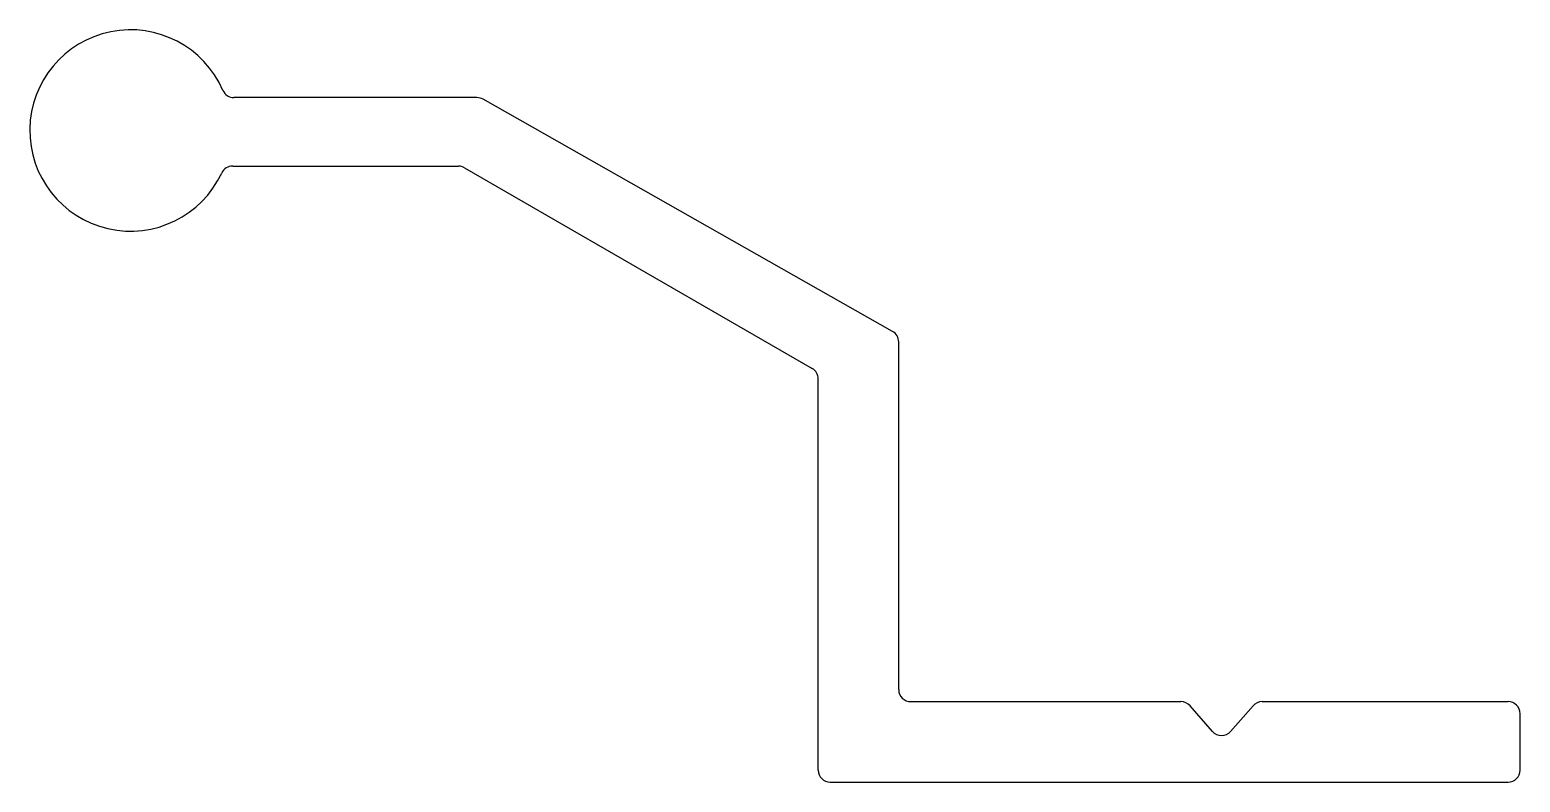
# Model space of a CAD drawing. Extents: x 792.8 to 829.8, y 616 to 634.7.
import ezdxf

# ---------------------------------------------------------------- set-up
doc = ezdxf.new("R2010")
doc.units = 0
doc.layers.get('0').update_dxf_attribs({"linetype": 'CONTINUOUS'})

msp = doc.modelspace()

# ---------------------------------------------------------------- linework, layer by layer
at = {"color": 0, "linetype": 'CONTINUOUS'}
for p, q in [((803.91, 632.991), (797.877, 632.991)), ((814.228, 627.187), (804.06, 632.951)), ((797.845, 631.291), (803.45, 631.291)), ((803.6, 631.251), (812.23, 626.268)), ((814.38, 618.291), (814.38, 626.926)), ((812.38, 616.291), (812.38, 626.008)), ((814.68, 617.991), (821.387, 617.991)), ((823.402, 617.991), (829.509, 617.991)), ((822.168, 617.251), (821.613, 617.888)), ((822.621, 617.251), (823.176, 617.888)), ((829.809, 616.291), (829.809, 617.691)), ((812.68, 615.991), (829.509, 615.991))]:
    msp.add_line(p, q, dxfattribs=at)
for centre, radius, start, end in [((795.308, 632.176), 2.5, 23.4677, 334.9634), ((797.877, 633.291), 0.3, 203.4677, 270), ((803.91, 632.691), 0.3, 59.9945, 90), ((797.845, 630.991), 0.3, 90, 154.9634), ((803.45, 630.991), 0.3, 59.9978, 90), ((814.08, 626.926), 0.3, 0, 60.4555), ((812.08, 626.008), 0.3, 360, 59.9978), ((814.68, 618.291), 0.3, 180, 270), ((821.387, 617.691), 0.3, 41.0678, 90), ((823.402, 617.691), 0.3, 90, 138.9322), ((829.509, 617.691), 0.3, 360, 90), ((822.394, 617.448), 0.3, 221.0678, 318.9322), ((812.68, 616.291), 0.3, 180, 270), ((829.509, 616.291), 0.3, 270, 360)]:
    msp.add_arc(centre, radius, start, end, dxfattribs=at)

doc.saveas('drawing.dxf')
